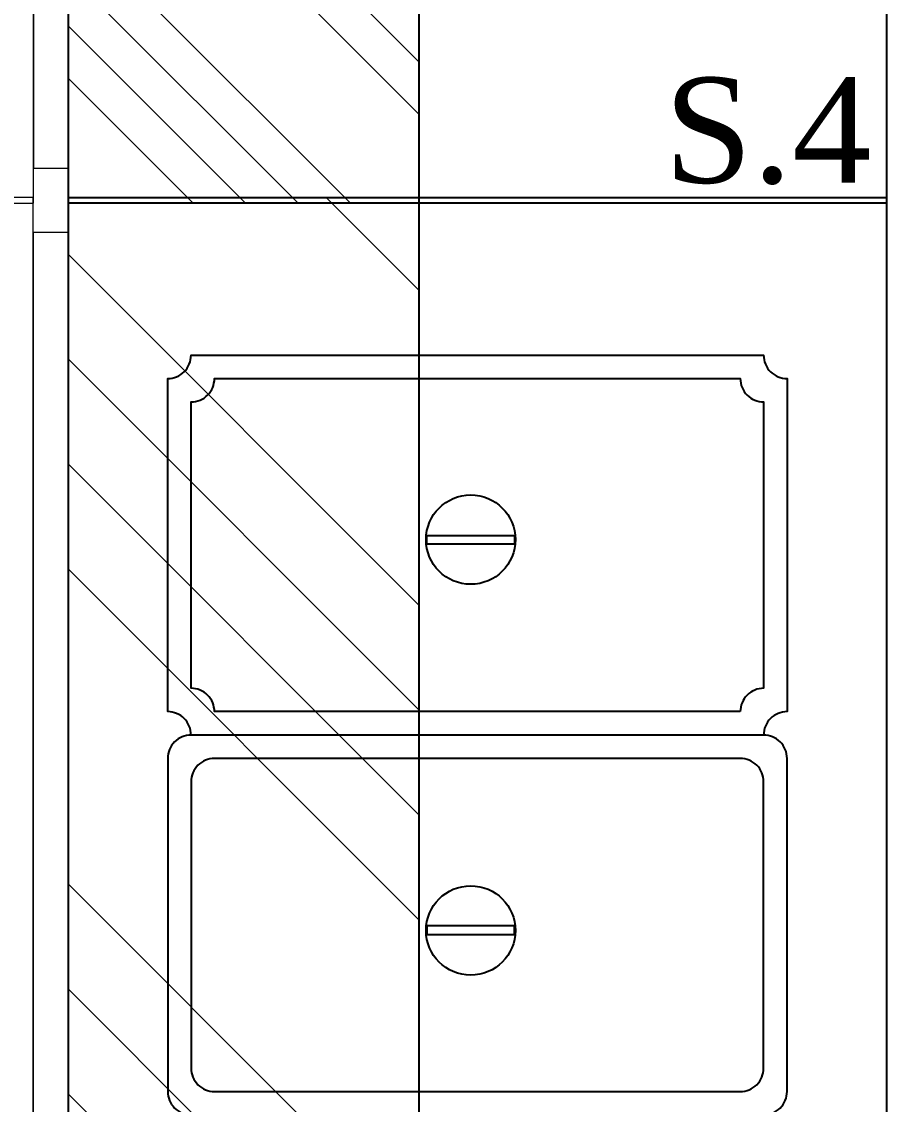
# Model space of a CAD drawing. Header units: millimetres. Extents: x -29311 to -3405, y 28913 to 42880.
# Drawn here: x -16828.3 to -16754.3, y 40102.2 to 40194.8 of the extents above; entities that cross this region are included whole.
import ezdxf
from ezdxf.enums import TextEntityAlignment as Align

# ---------------------------------------------------------------- set-up
doc = ezdxf.new("R2010")
doc.units = ezdxf.units.MM
doc.linetypes.add('NewLinetype1', pattern=[0])
doc.layers.add('A-YAZI', color=136, linetype='Continuous')
doc.layers.add('Duvar-200 cm', color=7, linetype='Continuous')
doc.layers.add('GRC-Ekipman', color=4, linetype='Continuous', lineweight=25)
doc.styles.add('YAZ-50', font='times.ttf', dxfattribs={"width": 0.9})

# ---------------------------------------------------------------- blocks, each defined once
blk = doc.blocks.new('Sıcak Serv. Ünit(GN). L190')
at = {"linetype": 'NewLinetype1', "lineweight": 0}
h = blk.add_hatch(dxfattribs=at)
h.set_pattern_fill('ANSI34-METRIC', color=251, scale=2, style=0)
h.set_pattern_definition([(45, (1041.072, 1060.847), (-26.9408, 26.9408), []), (45, (1050.052, 1060.847), (-26.9408, 26.9408), []), (45, (1059.033, 1060.847), (-26.9408, 26.9408), []), (45, (1068.013, 1060.847), (-26.9408, 26.9408), [])])
h.paths.add_polyline_path([(-190, -40), (-190, -70), (0, -70), (0, -40)])
for p, q in [((-190, 0), (0, 0)), ((-190, -70), (-190, 0)), ((-190, -40), (0, -40)), ((-190, -70), (-190, -40)), ((0, -70), (-190, -70)), ((0, -70), (-190, -70)), ((-3, -70), (-187, -70))]:
    blk.add_line(p, q)
at = {"color": 45, "lineweight": 0}
for p, q in [((-187, -70), (-187, -73)), ((0, -73), (-190, -73)), ((-190, -73), (-190, -75)), ((-187, -73), (-3, -73))]:
    blk.add_line(p, q, dxfattribs=at)
at = {"color": 33}
for points in [[(-144, -10.5), (-144, -59.5, 0.414214), (-146, -61.5), (-174.5, -61.5, 0.414214), (-176.5, -59.5), (-176.5, -10.5, 0.414214), (-174.5, -8.5), (-146, -8.5, 0.414214)], [(-144, -10.5), (-144, -59.5, 0.414214), (-142, -61.5), (-113.5, -61.5, 0.414214), (-111.5, -59.5), (-111.5, -10.5, 0.414214), (-113.5, -8.5), (-142, -8.5, 0.414214)], [(-146, -12.5), (-146, -57.5, 0.414214), (-148, -59.5), (-172.5, -59.5, 0.414214), (-174.5, -57.5), (-174.5, -12.5, 0.414214), (-172.5, -10.5), (-148, -10.5, 0.414214)], [(-142, -12.5), (-142, -57.5, 0.414214), (-140, -59.5), (-115.5, -59.5, 0.414214), (-113.5, -57.5), (-113.5, -12.5, 0.414214), (-115.5, -10.5), (-140, -10.5, 0.414214)]]:
    blk.add_lwpolyline(points, format="xyb", close=True, dxfattribs=at)
for points in [[(-160.32, -31.821), (-160.32, -39.319), (-161.069, -39.319), (-161.069, -31.821)], [(-127.68, -31.821), (-127.68, -39.319), (-126.931, -39.319), (-126.931, -31.821)]]:
    blk.add_lwpolyline(points, close=True, dxfattribs=at)
for centre in [(-160.72, -35.57), (-127.28, -35.57)]:
    blk.add_circle(centre, 3.823, dxfattribs=at)
blk = doc.blocks.new('N-115')
at = {"lineweight": 0}
h = blk.add_hatch(dxfattribs=at)
h.set_pattern_fill('ANSI34', color=251, style=0)
h.set_pattern_definition([(45, (87418.434, 14996.114), (-13.470384, 13.470384), []), (45, (87422.924, 14996.114), (-13.470384, 13.470384), []), (45, (87427.414, 14996.114), (-13.470384, 13.470384), []), (45, (87431.904, 14996.114), (-13.470384, 13.470384), [])])
h.paths.add_polyline_path([(92179.396, 15843.332), (92294.396, 15843.332), (92294.396, 15873.332), (92179.396, 15873.332)])
at = {"color": 45, "lineweight": 0}
for points in [[(92182.396, 15840.332), (92291.396, 15840.332), (92291.396, 15843.332), (92182.396, 15843.332)], [(92179.396, 15838.332), (92294.396, 15838.332), (92294.396, 15840.332), (92179.396, 15840.332)]]:
    blk.add_lwpolyline(points, close=True, dxfattribs=at)
at = {"layer": 'GRC-Ekipman'}
for points in [[(92179.396, 15913.332), (92294.396, 15913.332), (92294.396, 15843.332), (92179.396, 15843.332)], [(92179.396, 15873.332), (92294.396, 15873.332), (92294.396, 15843.332), (92179.396, 15843.332)]]:
    blk.add_lwpolyline(points, close=True, dxfattribs=at)

msp = doc.modelspace()

# ---------------------------------------------------------------- block references
at = {"layer": 'Duvar-200 cm', "rotation": 270}
msp.add_blockref('N-115', (-32667.668, 132473.664), dxfattribs=at)
at = {"layer": 'GRC-Ekipman', "rotation": 270}
msp.add_blockref('Sıcak Serv. Ünit(GN). L190', (-16754.337, 39989.768), dxfattribs=at)

# ---------------------------------------------------------------- texts
at = {"layer": 'A-YAZI', "color": 7, "style": 'YAZ-50'}
msp.add_text('S.4', height=9, dxfattribs=at).set_placement((-16764.48, 40181.026), align=Align.CENTER)

doc.saveas('drawing.dxf')
